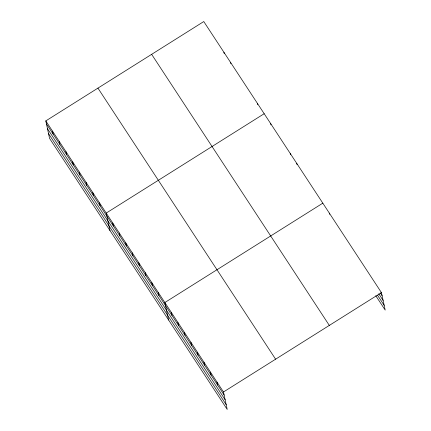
<?xml version="1.0" encoding="UTF-8"?>
<svg xmlns="http://www.w3.org/2000/svg" width="431" height="431" viewBox="0 0 431 431"><rect width="100%" height="100%" fill="white"/><g stroke="black" fill="none" stroke-linecap="round" stroke-linejoin="round"><path stroke-width="0.65" d="M45.805 120.912L223.479 391.984L227.223 409.45L49.549 138.378L45.805 120.912L203.777 21.55L381.451 292.622L385.195 310.088L375.784 295.731M264.187 113.714L106.215 213.076L109.959 230.542M322.819 203.168L164.847 302.53L168.591 319.996M223.479 391.984L381.451 292.622M380.287 292.891L382.098 295.65M378.779 293.791L383.121 300.418M377.658 295.386L384.172 305.326M151.647 54.338L329.316 325.41M97.934 88.123L275.608 359.195M46.456 123.939L224.125 395.012M47.475 128.702L225.149 399.774M48.531 133.615L226.2 404.687M329.332 213.108L329.591 214.32M296.76 163.414L297.018 164.62M290.246 153.474L290.505 154.686M270.7 123.654L270.959 124.866M257.474 103.472L257.733 104.685M230.628 62.511L230.887 63.723M223.915 52.27L224.174 53.482M216.965 382.044L217.612 385.072M210.447 372.104L211.098 375.132M203.933 362.164L204.585 365.192M197.42 352.229L198.066 355.257M190.906 342.289L191.553 345.317M184.387 332.349L185.039 335.377M177.874 322.41L178.526 325.437M171.36 312.47L172.012 315.497M158.333 292.59L158.98 295.618M151.814 282.65L152.466 285.678M145.301 272.71L145.953 275.738M138.787 262.775L139.434 265.803M132.274 252.835L132.92 255.863M125.76 242.895L126.407 245.923M119.242 232.955L119.893 235.983M112.728 223.016L113.38 226.043M99.502 202.834L100.154 205.862M92.789 192.598L93.441 195.626M86.076 182.356L86.728 185.384M79.369 172.114L80.015 175.142M72.656 161.873L73.302 164.901M65.943 151.631L66.589 154.659M59.23 141.395L59.877 144.423M52.517 131.153L53.169 134.181"/></g></svg>
